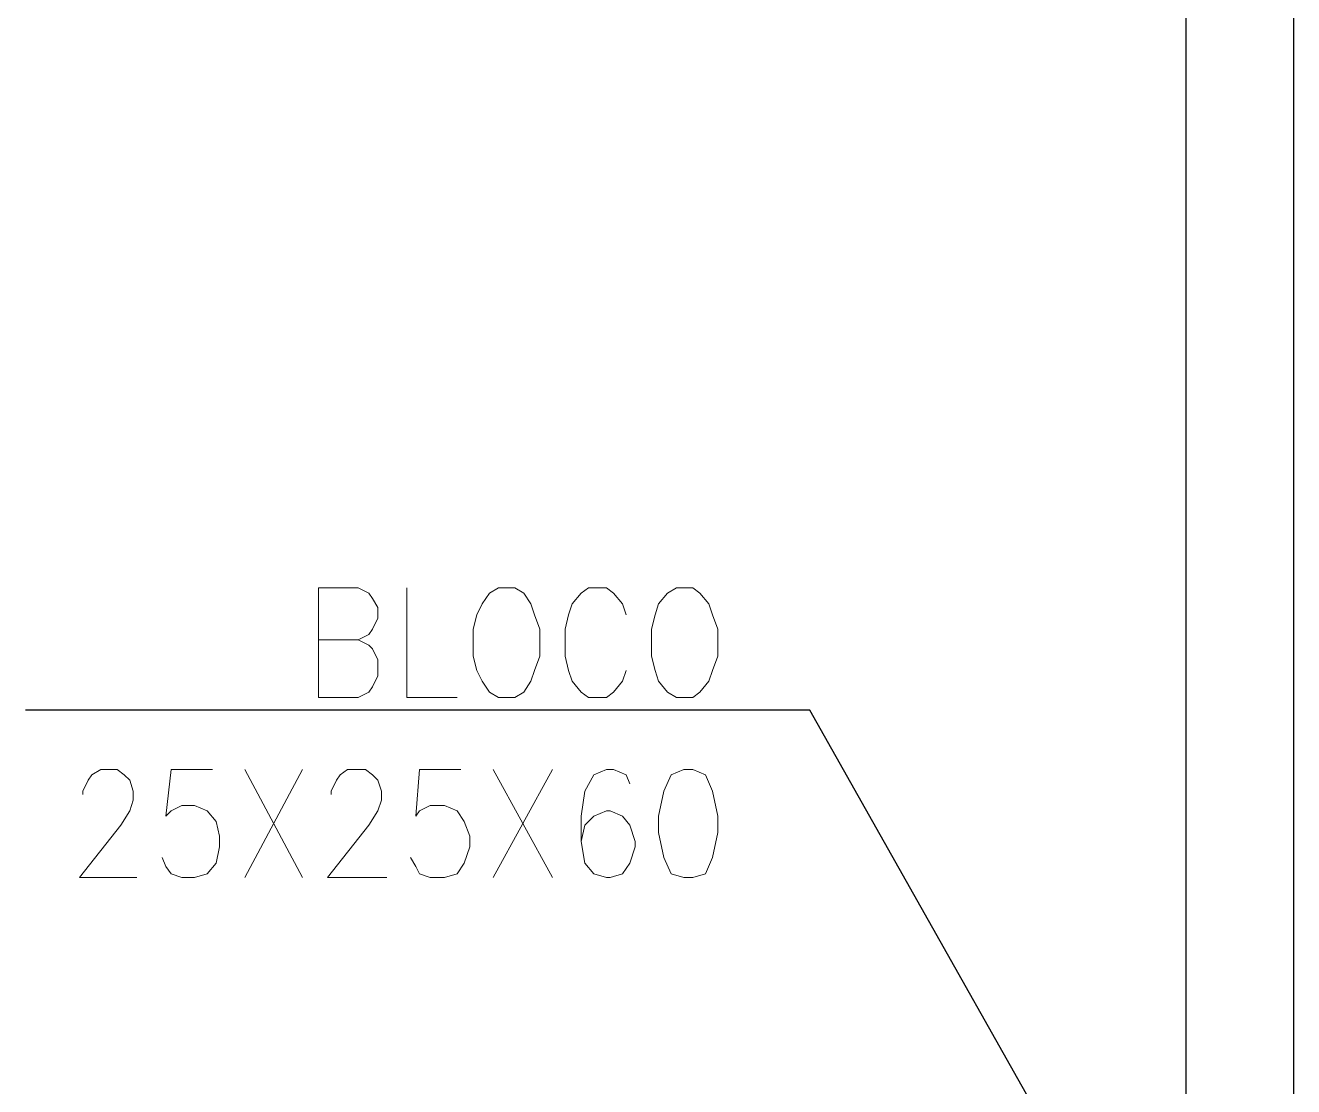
# Model space of a CAD drawing. Header units: millimetres. Extents: x 2928 to 3112, y 1220 to 1280.
# Drawn here: x 3084.764 to 3087.096, y 1265.658 to 1267.609 of the extents above; entities that cross this region are included whole.
import ezdxf

# ---------------------------------------------------------------- set-up
doc = ezdxf.new("R2010")
doc.units = ezdxf.units.MM

msp = doc.modelspace()

# ---------------------------------------------------------------- linework, layer by layer
at = {"color": 7, "linetype": 'Continuous', "lineweight": -2, "true_color": 0x000007}
for points in [[(3087.09636, 1270.56453), (3087.09636, 1265.48679), (3087.09636, 1265.48679)], [(3086.89788, 1270.36605), (3086.89788, 1265.48679), (3086.89788, 1265.48679)]]:
    msp.add_lwpolyline(points, dxfattribs=at)
at = {"color": 7, "linetype": 'Continuous', "lineweight": 9, "true_color": 0x000007}
for points in [[(3085.37622, 1266.47918), (3085.39606, 1266.46926), (3085.40268, 1266.46264), (3085.4126, 1266.44279), (3085.4126, 1266.41302), (3085.40268, 1266.39317), (3085.39606, 1266.38325), (3085.37622, 1266.37332), (3085.30344, 1266.37332), (3085.30344, 1266.57511), (3085.37622, 1266.57511), (3085.39606, 1266.56519), (3085.40268, 1266.55526), (3085.4126, 1266.53872), (3085.4126, 1266.51887), (3085.40268, 1266.49903), (3085.39606, 1266.4891), (3085.37622, 1266.47918), (3085.30344, 1266.47918)], [(3085.46553, 1266.57511), (3085.46553, 1266.37332), (3085.55815, 1266.37332)], [(3085.8691, 1266.52549), (3085.86249, 1266.54534), (3085.84595, 1266.56519), (3085.83272, 1266.57511), (3085.79964, 1266.57511), (3085.7864, 1266.56519), (3085.76986, 1266.54534), (3085.76325, 1266.52549), (3085.75663, 1266.49903), (3085.75663, 1266.44941), (3085.76325, 1266.42294), (3085.76986, 1266.4031), (3085.7864, 1266.38325), (3085.79964, 1266.37332), (3085.83272, 1266.37332), (3085.84595, 1266.38325), (3085.86249, 1266.4031), (3085.8691, 1266.42294)], [(3084.87009, 1266.19469), (3084.87009, 1266.20131), (3084.88002, 1266.22116), (3084.88663, 1266.23108), (3084.90317, 1266.241), (3084.93295, 1266.241), (3084.94618, 1266.23108), (3084.9561, 1266.22116), (3084.96272, 1266.20131), (3084.96272, 1266.18477), (3084.9561, 1266.16492), (3084.93956, 1266.13846), (3084.86348, 1266.04253), (3084.96933, 1266.04253)], [(3085.10827, 1266.241), (3085.03219, 1266.241), (3085.02226, 1266.155), (3085.03219, 1266.16492), (3085.05203, 1266.17485), (3085.07519, 1266.17485), (3085.09835, 1266.16492), (3085.11489, 1266.14507), (3085.1215, 1266.11861), (3085.1215, 1266.09876), (3085.11489, 1266.06899), (3085.09835, 1266.04914), (3085.07519, 1266.04253), (3085.05203, 1266.04253), (3085.03219, 1266.04914), (3085.02226, 1266.06237), (3085.01565, 1266.07891)], [(3085.16781, 1266.241), (3085.27367, 1266.04253), (3085.27367, 1266.04253)], [(3085.27367, 1266.241), (3085.16781, 1266.04253), (3085.16781, 1266.04253)], [(3085.3266, 1266.19469), (3085.3266, 1266.20131), (3085.33652, 1266.22116), (3085.34314, 1266.23108), (3085.35637, 1266.241), (3085.38945, 1266.241), (3085.40268, 1266.23108), (3085.4126, 1266.22116), (3085.41922, 1266.20131), (3085.41922, 1266.18477), (3085.4126, 1266.16492), (3085.39606, 1266.13846), (3085.31998, 1266.04253), (3085.42914, 1266.04253)], [(3085.56477, 1266.241), (3085.48869, 1266.241), (3085.48207, 1266.155), (3085.48869, 1266.16492), (3085.50853, 1266.17485), (3085.535, 1266.17485), (3085.55815, 1266.16492), (3085.57139, 1266.14507), (3085.58131, 1266.11861), (3085.58131, 1266.09876), (3085.57139, 1266.06899), (3085.55815, 1266.04914), (3085.535, 1266.04253), (3085.50853, 1266.04253), (3085.48869, 1266.04914), (3085.48207, 1266.06237), (3085.47215, 1266.07891)], [(3085.62431, 1266.241), (3085.73348, 1266.04253), (3085.73348, 1266.04253)], [(3085.73348, 1266.241), (3085.62431, 1266.04253), (3085.62431, 1266.04253)], [(3085.87572, 1266.21454), (3085.8691, 1266.23108), (3085.84595, 1266.241), (3085.83272, 1266.241), (3085.80956, 1266.23108), (3085.79302, 1266.20131), (3085.7864, 1266.155), (3085.7864, 1266.10869), (3085.79302, 1266.06899), (3085.80956, 1266.04914), (3085.83272, 1266.04253), (3085.83933, 1266.04253), (3085.86249, 1266.04914), (3085.87572, 1266.06899), (3085.88564, 1266.09876), (3085.88564, 1266.10869), (3085.87572, 1266.13846), (3085.86249, 1266.155), (3085.83933, 1266.16492), (3085.83272, 1266.16492), (3085.80956, 1266.155), (3085.79302, 1266.13846), (3085.7864, 1266.10869)]]:
    msp.add_lwpolyline(points, dxfattribs=at)
for points in [[(3085.63424, 1266.57511), (3085.6177, 1266.56519), (3085.60447, 1266.54534), (3085.59454, 1266.52549), (3085.58793, 1266.49903), (3085.58793, 1266.44941), (3085.59454, 1266.42294), (3085.60447, 1266.4031), (3085.6177, 1266.38325), (3085.63424, 1266.37332), (3085.66401, 1266.37332), (3085.68055, 1266.38325), (3085.69378, 1266.4031), (3085.7004, 1266.42294), (3085.71032, 1266.44941), (3085.71032, 1266.49903), (3085.7004, 1266.52549), (3085.69378, 1266.54534), (3085.68055, 1266.56519), (3085.66401, 1266.57511)], [(3085.96173, 1266.57511), (3085.94519, 1266.56519), (3085.92865, 1266.54534), (3085.92203, 1266.52549), (3085.91542, 1266.49903), (3085.91542, 1266.44941), (3085.92203, 1266.42294), (3085.92865, 1266.4031), (3085.94519, 1266.38325), (3085.96173, 1266.37332), (3085.9915, 1266.37332), (3086.00473, 1266.38325), (3086.02127, 1266.4031), (3086.02789, 1266.42294), (3086.03781, 1266.44941), (3086.03781, 1266.49903), (3086.02789, 1266.52549), (3086.02127, 1266.54534), (3086.00473, 1266.56519), (3085.9915, 1266.57511)], [(3085.97496, 1266.241), (3085.9518, 1266.23108), (3085.93857, 1266.20131), (3085.92865, 1266.155), (3085.92865, 1266.12523), (3085.93857, 1266.07891), (3085.9518, 1266.04914), (3085.97496, 1266.04253), (3085.9915, 1266.04253), (3086.01465, 1266.04914), (3086.02789, 1266.07891), (3086.03781, 1266.12523), (3086.03781, 1266.155), (3086.02789, 1266.20131), (3086.01465, 1266.23108), (3085.9915, 1266.241)]]:
    msp.add_lwpolyline(points, close=True, dxfattribs=at)
at = {"color": 253, "linetype": 'Continuous', "lineweight": -2, "true_color": 0x9a9a9a}
msp.add_lwpolyline([(3086.83834, 1265.22546), (3086.81519, 1265.27177), (3086.20652, 1266.35017), (3084.76424, 1266.35017)], dxfattribs=at)

doc.saveas('drawing.dxf')
